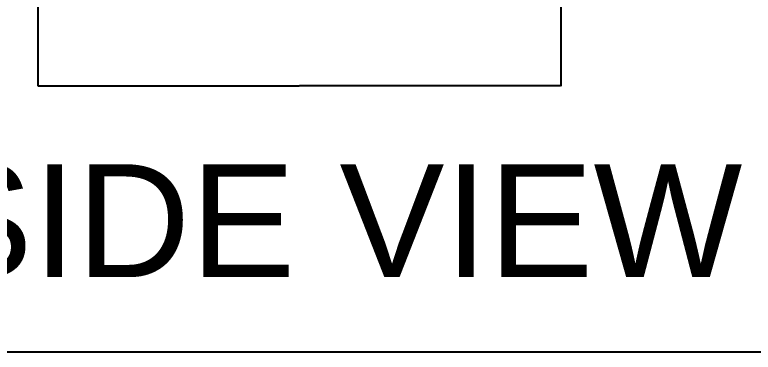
# Model space of a CAD drawing. Header units: millimetres. Extents: x 992 to 14246, y 907 to 4545.
# Drawn here: x 10665 to 11512, y 907 to 1294 of the extents above; entities that cross this region are included whole.
import ezdxf

# ---------------------------------------------------------------- set-up
doc = ezdxf.new("R2010")
doc.units = ezdxf.units.MM
doc.styles.get("Standard").update_dxf_attribs({"font": 'arial.ttf'})
doc.dimstyles.get("Standard").update_dxf_attribs({"dimtxt": 0.18, "dimasz": 0.18, "dimexe": 0.18, "dimexo": 0.0625, "dimgap": 0.09, "dimtad": 0, "dimtih": 1, "dimtoh": 1, "dimdec": 4, "dimzin": 0, "dimdsep": 46, "dimtxsty": 'Standard', "dimcen": 0.09, "dimadec": 0, "dimazin": 0, "dimtfac": 1, "dimtdec": 4, "dimtofl": 0, "dimtmove": 0, "dimatfit": 3, "dimfxl": 1, "dimtolj": 1, "dimtzin": 0, "dimarcsym": 0})

# ---------------------------------------------------------------- blocks, each defined once
blk = doc.blocks.new('*D78')
at = {"color": 0, "lineweight": -2, "transparency": 16777216}
for p, q in [((10691.42, 1305.2), (10691.42, 1212.51)), ((11291.42, 1305.2), (11291.42, 1212.51)), ((10691.6, 1212.69), (10991.14, 1212.69)), ((11291.24, 1212.69), (10991.71, 1212.69))]:
    blk.add_line(p, q, dxfattribs=at)
at = {"color": 0, "transparency": 16777216}
for points in [[(10691.6, 1212.72), (10691.6, 1212.66), (10691.42, 1212.69)], [(11291.24, 1212.72), (11291.24, 1212.66), (11291.42, 1212.69)]]:
    blk.add_solid(points, dxfattribs=at)
at = {"layer": 'Defpoints', "color": 0, "transparency": 16777216}
for p in [(10691.42, 1305.27), (11291.42, 1305.27), (11291.42, 1212.69)]:
    blk.add_point(p, dxfattribs=at)
at = {"color": 0, "transparency": 16777216, "insert": (10991.42, 1212.69), "char_height": 0.18, "attachment_point": 5}
blk.add_mtext('\\A1;600', dxfattribs=at)

msp = doc.modelspace()

# ---------------------------------------------------------------- linework, layer by layer
msp.add_lwpolyline([(9984.45396, 4545.32284), (14245.52891, 4545.32284), (14245.52891, 907.35308), (9984.45396, 907.35308)], close=True)

# ---------------------------------------------------------------- texts
at = {"insert": (10564.87646, 1122.98808), "char_height": 129.513889, "attachment_point": 1}
msp.add_mtext_dynamic_manual_height_columns('SIDE VIEW', width=1755.2889727, gutter_width=2.59028, heights=[0], dxfattribs=at)

# ---------------------------------------------------------------- dimensions: what is measured, and where the dimension line sits
dim = msp.add_linear_dim(base=(11291.42428, 1212.69388), p1=(10691.42428, 1305.26744), p2=(11291.42428, 1305.26744), text='600', dimstyle='Standard')
dim.commit()
dim.dimension.update_dxf_attribs({"geometry": '*D78', "text_midpoint": (10991.42428, 1212.69388)})

doc.saveas('drawing.dxf')
